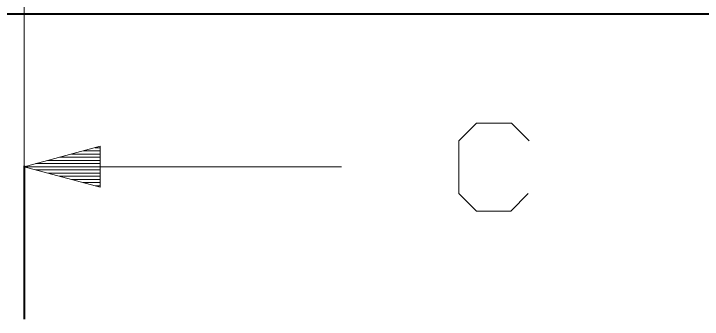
# Model space of a CAD drawing. Header units: millimetres. Extents: x 0 to 2941, y -405 to 1422.
# Drawn here: x 693.3 to 910.3, y 29.7 to 125.9 of the extents above; entities that cross this region are included whole.
import ezdxf

# ---------------------------------------------------------------- set-up
doc = ezdxf.new("R2010")
doc.units = ezdxf.units.MM
doc.layers.add('FINE', color=9, linetype='Continuous')
doc.layers.add('OUTLINE', color=7, linetype='Continuous')

msp = doc.modelspace()

# ---------------------------------------------------------------- linework, layer by layer
at = {"layer": 'FINE', "lineweight": 9}
for p, q in [((696.57, 174.46), (696.57, 29.7)), ((720.57, 82.7), (715.23, 82.7)), ((720.57, 83.7), (718.96, 83.7)), ((720.57, 83.7), (718.96, 83.7)), ((720.57, 80.7), (707.76, 80.7)), ((720.57, 81.7), (711.49, 81.7)), ((720.57, 78.7), (700.3, 78.7)), ((720.57, 79.7), (704.03, 79.7)), ((720.57, 77.7), (696.57, 77.7)), ((720.57, 77.7), (696.57, 77.7)), ((720.57, 76.7), (700.3, 76.7)), ((720.57, 75.7), (704.03, 75.7)), ((720.57, 74.7), (707.76, 74.7)), ((720.57, 73.7), (711.49, 73.7)), ((720.57, 72.7), (715.23, 72.7)), ((720.57, 71.7), (718.96, 71.7)), ((720.57, 71.7), (718.96, 71.7))]:
    msp.add_line(p, q, dxfattribs=at)
for points in [[(855.5, 69.24), (849.96, 63.7), (839.17, 63.7), (833.63, 69.24), (833.63, 85.87), (839.17, 91.41), (850.25, 91.41), (855.8, 85.87)], [(796.57, 77.7), (696.57, 77.7), (720.57, 71.27), (720.57, 84.13), (696.57, 77.7)]]:
    msp.add_lwpolyline(points, dxfattribs=at)
at = {"layer": 'OUTLINE', "lineweight": 40}
for p, q in [((1261.57, 125.7), (131.57, 125.7)), ((696.57, 77.95), (696.57, 29.7))]:
    msp.add_line(p, q, dxfattribs=at)

doc.saveas('drawing.dxf')
